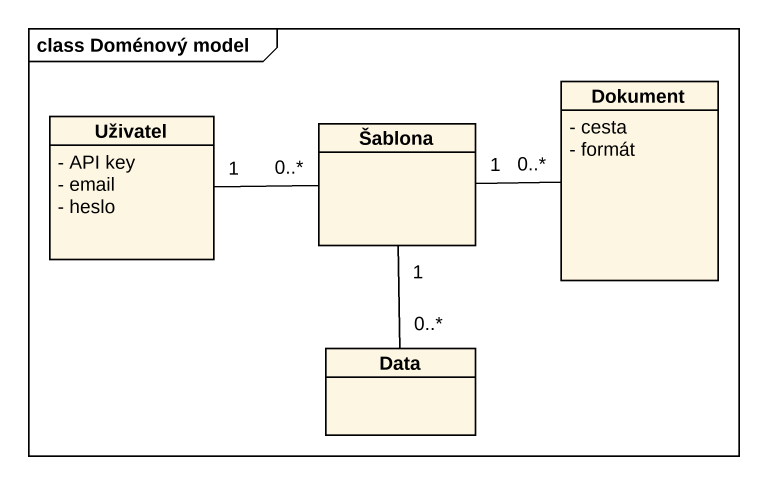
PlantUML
@startuml
mainframe class Doménový model
hide circle
hide empty members
skinparam classAttributeIconSize 0
class Uživatel {
  - API key
  - email
  - heslo
}
class Šablona
class Dokument {
  - cesta
  - formát
}
class Data
Uživatel "1" -right- "0..*" Šablona
Šablona "1" -right- "0..*" Dokument
Šablona "1" -- "0..*" Data
@enduml
